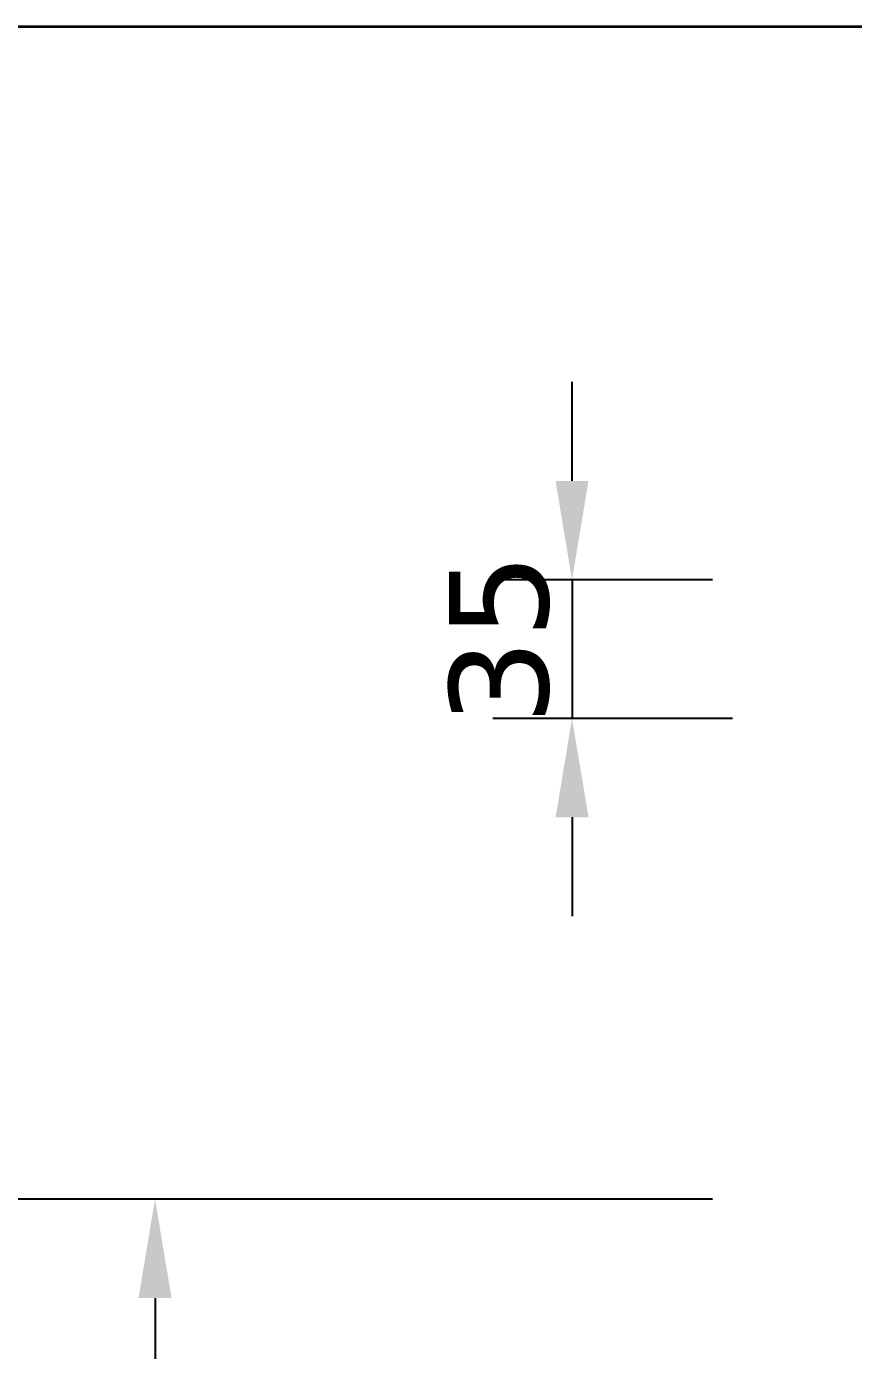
# Model space of a CAD drawing. Header units: millimetres. Extents: x 68 to 2000, y 100 to 2870.
# Drawn here: x 375.9 to 584.9, y 2535.4 to 2870 of the extents above; entities that cross this region are included whole.
import ezdxf

# ---------------------------------------------------------------- set-up
doc = ezdxf.new("R2010")
doc.units = ezdxf.units.MM
doc.header["$LTSCALE"] = 10
doc.layers.add('Bemaßung (ISO)', color=7, linetype='Continuous', lineweight=25)
doc.layers.add('Rahmen (ISO)', color=7, linetype='Continuous', lineweight=35)
doc.styles.add('Notiztext (DIN)', font='verdana.ttf')
doc.dimstyles.new('Standard (DIN)', dxfattribs={"dimscale": 10, "dimtxt": 2.5, "dimasz": 2.5, "dimexe": 2, "dimexo": 4, "dimgap": 0.5, "dimtad": 1, "dimdec": 1, "dimrnd": 1e-08, "dimtxsty": 'Notiztext (DIN)', "dimcen": 0.09, "dimclrd": 256, "dimclre": 256, "dimclrt": 256, "dimadec": 0, "dimazin": 2, "dimtfac": 1, "dimtmove": 0, "dimatfit": 3, "dimfxl": 0, "dimtolj": 1, "dimtzin": 0, "dimlwd": -1, "dimlwe": -1, "dimarcsym": 0})

# ---------------------------------------------------------------- blocks, each defined once
blk = doc.blocks.new('Ränder Wedi_hoch')
at = {"layer": 'Rahmen (ISO)'}
blk.add_line((16, 287), (200, 287), dxfattribs=at)
blk = doc.blocks.new('*D76')
at = {"layer": 'Bemaßung (ISO)', "transparency": 16777216}
for p, q in [((549.28, 2573.67), (388.41, 2573.67)), ((408.41, 2548.67), (408.41, 2098.67)), ((584.32, 2073.67), (388.41, 2073.67))]:
    blk.add_line(p, q, dxfattribs=at)
for points in [[(404.24, 2548.67), (412.58, 2548.67), (408.41, 2573.67)], [(404.24, 2098.67), (412.58, 2098.67), (408.41, 2073.67)]]:
    blk.add_solid(points, dxfattribs=at)
at = {"layer": 'Defpoints', "color": 0, "transparency": 16777216}
for p in [(589.28, 2573.67), (408.41, 2073.67), (624.32, 2073.67)]:
    blk.add_point(p, dxfattribs=at)
at = {"layer": 'Bemaßung (ISO)', "transparency": 16777216, "insert": (377.39, 2293.58), "char_height": 25, "attachment_point": 1, "rotation": 90, "style": 'Notiztext (DIN)'}
blk.add_mtext('\\A1;500', dxfattribs=at)
blk = doc.blocks.new('*D77')
at = {"layer": 'Bemaßung (ISO)', "transparency": 16777216}
for p, q in [((549.28, 2573.67), (289.28, 2573.67)), ((309.28, 2548.67), (309.28, 1598.67)), ((549.28, 1573.67), (289.28, 1573.67))]:
    blk.add_line(p, q, dxfattribs=at)
for points in [[(305.11, 2548.67), (313.45, 2548.67), (309.28, 2573.67)], [(305.11, 1598.67), (313.45, 1598.67), (309.28, 1573.67)]]:
    blk.add_solid(points, dxfattribs=at)
at = {"layer": 'Defpoints', "color": 0, "transparency": 16777216}
for p in [(589.28, 2573.67), (309.28, 1573.67), (589.28, 1573.67)]:
    blk.add_point(p, dxfattribs=at)
at = {"layer": 'Bemaßung (ISO)', "transparency": 16777216, "insert": (278.26, 2033.42), "char_height": 25, "attachment_point": 1, "rotation": 90, "style": 'Notiztext (DIN)'}
blk.add_mtext('\\A1;1000', dxfattribs=at)
blk = doc.blocks.new('*D79')
at = {"layer": 'Bemaßung (ISO)', "transparency": 16777216}
for p, q in [((513.76, 2755.16), (513.76, 2780.16)), ((549.28, 2730.16), (493.76, 2730.16)), ((513.76, 2730.16), (513.76, 2695.16)), ((554.28, 2695.16), (493.76, 2695.16)), ((513.76, 2670.16), (513.76, 2645.16))]:
    blk.add_line(p, q, dxfattribs=at)
for points in [[(509.6, 2755.16), (517.93, 2755.16), (513.76, 2730.16)], [(509.6, 2670.16), (517.93, 2670.16), (513.76, 2695.16)]]:
    blk.add_solid(points, dxfattribs=at)
at = {"layer": 'Defpoints', "color": 0, "transparency": 16777216}
for p in [(589.28, 2730.16), (513.76, 2695.16), (594.28, 2695.16)]:
    blk.add_point(p, dxfattribs=at)
at = {"layer": 'Bemaßung (ISO)', "transparency": 16777216, "insert": (482.72, 2693.42), "char_height": 25, "attachment_point": 1, "rotation": 90, "style": 'Notiztext (DIN)'}
blk.add_mtext('\\A1;35', dxfattribs=at)

msp = doc.modelspace()

# ---------------------------------------------------------------- block references
at = {"xscale": 10, "yscale": 10, "zscale": 10}
msp.add_blockref('Ränder Wedi_hoch', (0, 0), dxfattribs=at)

# ---------------------------------------------------------------- dimensions: what is measured, and where the dimension line sits
at = {"layer": 'Bemaßung (ISO)'}
for base, p1, p2, override, picture, middle in [((513.76, 2695.16), (589.28, 2730.16), (594.28, 2695.16), {"dimdec": 1, "dimtp": 0, "dimtm": 0, "dimtdec": 2, "dimtofl": 1, "dimatfit": 1}, '*D79', (513.76, 2712.66)), ((309.28, 1573.67), (589.28, 2573.67), (589.28, 1573.67), {"dimdec": 1, "dimtp": 0, "dimtm": 0, "dimtdec": 2, "dimtofl": 0, "dimatfit": 1}, '*D77', (309.28, 2073.67)), ((408.41, 2073.67), (589.28, 2573.67), (624.32, 2073.67), {"dimdec": 1, "dimtp": 0, "dimtm": 0, "dimtdec": 2, "dimtofl": 0, "dimatfit": 1}, '*D76', (408.41, 2323.67))]:
    dim = msp.add_linear_dim(base=base, p1=p1, p2=p2, angle=90, dimstyle='Standard (DIN)', override=override, dxfattribs=at)
    dim.commit()
    dim.dimension.update_dxf_attribs({"geometry": picture, "text_midpoint": middle, "dimtype": 160})

doc.saveas('drawing.dxf')
